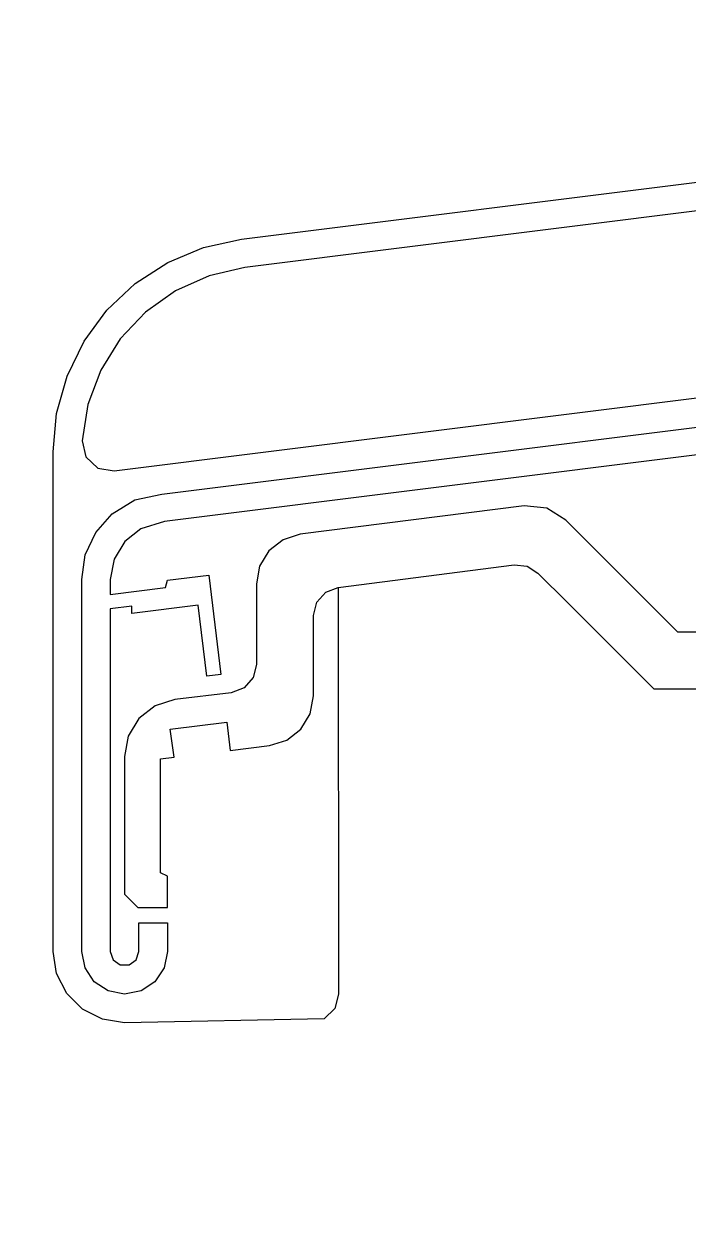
# Model space of a CAD drawing. Header units: millimetres. Extents: x 3755 to 5685, y 4194 to 7013.
# Drawn here: x 4191.2 to 4237.7, y 6058.4 to 6143.3 of the extents above; entities that cross this region are included whole.
import ezdxf

# ---------------------------------------------------------------- set-up
doc = ezdxf.new("R2010")
doc.units = ezdxf.units.MM
doc.layers.add('Xella 025', color=7, linetype='Continuous', lineweight=25)
doc.layers.add('Xella Bemaßung', color=7, linetype='Continuous', lineweight=13)

msp = doc.modelspace()

# ---------------------------------------------------------------- linework, layer by layer
at = {"layer": 'Xella 025'}
for p, q in [((4206.373, 6128.199), (4321.478, 6142.64)), ((4312.573, 6139.524), (4206.616, 6126.215)), ((4201.216, 6126.586), (4203.721, 6127.626)), ((4203.721, 6127.626), (4206.373, 6128.199)), ((4197.465, 6111.993), (4313.061, 6126.486)), ((4198.94, 6125.111), (4201.216, 6126.586)), ((4206.616, 6126.215), (4204.106, 6125.649)), ((4196.966, 6123.25), (4198.94, 6125.111)), ((4204.106, 6125.649), (4201.755, 6124.601)), ((4201.755, 6124.601), (4199.658, 6123.11)), ((4200.806, 6110.347), (4316.817, 6124.932)), ((4195.36, 6121.065), (4196.966, 6123.25)), ((4199.658, 6123.11), (4197.895, 6121.235)), ((4318.817, 6123.163), (4200.982, 6108.446)), ((4194.174, 6118.625), (4195.36, 6121.065)), ((4197.895, 6121.235), (4196.536, 6119.05)), ((4193.446, 6116.012), (4194.174, 6118.625)), ((4196.536, 6119.05), (4195.634, 6116.64)), ((4195.634, 6116.64), (4195.225, 6114.099)), ((4193.201, 6113.311), (4193.446, 6116.012)), ((4195.225, 6114.099), (4195.489, 6112.977)), ((4193.201, 6078.347), (4193.201, 6113.311)), ((4195.489, 6112.977), (4196.329, 6112.188)), ((4196.329, 6112.188), (4197.465, 6111.993)), ((4197.328, 6108.974), (4198.926, 6109.969)), ((4198.926, 6109.969), (4200.806, 6110.347)), ((4196.18, 6107.677), (4197.328, 6108.974)), ((4226.165, 6109.532), (4210.492, 6107.547)), ((4227.739, 6109.371), (4226.165, 6109.532)), ((4229.081, 6108.535), (4227.739, 6109.371)), ((4200.982, 6108.446), (4199.338, 6107.931)), ((4231.268, 6106.347), (4229.081, 6108.535)), ((4195.451, 6106.105), (4196.18, 6107.677)), ((4199.338, 6107.931), (4198.205, 6107.042)), ((4210.492, 6107.547), (4209.289, 6107.171)), ((4198.205, 6107.042), (4197.46, 6105.809)), ((4208.297, 6106.392), (4207.646, 6105.313)), ((4209.289, 6107.171), (4208.297, 6106.392)), ((4231.268, 6106.347), (4236.891, 6100.725)), ((4195.201, 6104.391), (4195.451, 6106.105)), ((4197.46, 6105.809), (4197.201, 6104.391)), ((4201.201, 6104.334), (4204.086, 6104.689)), ((4204.086, 6104.689), (4204.939, 6097.741)), ((4207.646, 6105.313), (4207.419, 6104.073)), ((4213.138, 6103.833), (4225.468, 6105.404)), ((4225.468, 6105.404), (4226.363, 6105.31)), ((4226.363, 6105.31), (4227.126, 6104.833)), ((4227.126, 6104.833), (4229.211, 6102.748)), ((4195.201, 6078.347), (4195.201, 6104.391)), ((4197.201, 6104.391), (4197.201, 6103.339)), ((4197.201, 6103.339), (4201.062, 6103.814)), ((4201.062, 6103.814), (4201.201, 6104.334)), ((4207.419, 6104.073), (4207.419, 6098.44)), ((4212.281, 6103.506), (4213.138, 6103.833)), ((4213.138, 6103.833), (4213.172, 6075.347)), ((4211.647, 6102.79), (4212.281, 6103.506)), ((4198.701, 6102.516), (4197.201, 6102.332)), ((4197.201, 6102.332), (4197.201, 6078.347)), ((4203.337, 6102.582), (4198.701, 6102.012)), ((4198.701, 6102.012), (4198.701, 6102.516)), ((4203.946, 6097.619), (4203.337, 6102.582)), ((4211.419, 6101.862), (4211.647, 6102.79)), ((4229.211, 6102.748), (4235.234, 6096.725)), ((4211.419, 6096.229), (4211.419, 6101.862)), ((4236.891, 6100.725), (4294.457, 6100.725)), ((4207.419, 6098.44), (4207.19, 6097.512)), ((4204.939, 6097.741), (4203.946, 6097.619)), ((4207.19, 6097.512), (4206.556, 6096.795)), ((4205.662, 6096.455), (4201.713, 6095.97)), ((4206.556, 6096.795), (4205.662, 6096.455)), ((4211.192, 6094.989), (4211.419, 6096.229)), ((4235.234, 6096.725), (4319.478, 6096.594)), ((4200.338, 6095.54), (4199.205, 6094.651)), ((4201.713, 6095.97), (4200.338, 6095.54)), ((4199.205, 6094.651), (4198.46, 6093.417)), ((4210.54, 6093.909), (4211.192, 6094.989)), ((4201.378, 6093.914), (4205.349, 6094.402)), ((4201.658, 6091.934), (4201.378, 6093.914)), ((4205.349, 6094.402), (4205.592, 6092.417)), ((4209.548, 6093.131), (4210.54, 6093.909)), ((4198.46, 6093.417), (4198.201, 6092)), ((4208.345, 6092.755), (4209.548, 6093.131)), ((4198.201, 6092), (4198.201, 6082.347)), ((4200.701, 6091.816), (4201.658, 6091.934)), ((4205.592, 6092.417), (4208.345, 6092.755)), ((4200.701, 6083.847), (4200.701, 6091.816)), ((4201.201, 6083.606), (4200.701, 6083.847)), ((4201.201, 6081.42), (4201.201, 6083.606)), ((4198.201, 6082.347), (4199.127, 6081.42)), ((4199.127, 6081.42), (4201.201, 6081.42)), ((4199.201, 6078.347), (4199.201, 6080.347)), ((4199.201, 6080.347), (4201.201, 6080.347)), ((4201.201, 6080.347), (4201.201, 6078.347)), ((4193.445, 6076.802), (4193.201, 6078.347)), ((4195.429, 6077.199), (4195.201, 6078.347)), ((4197.201, 6078.347), (4197.392, 6077.759)), ((4197.392, 6077.759), (4197.892, 6077.396)), ((4198.51, 6077.396), (4199.01, 6077.759)), ((4199.01, 6077.759), (4199.201, 6078.347)), ((4201.201, 6078.347), (4200.972, 6077.199)), ((4194.156, 6075.408), (4193.445, 6076.802)), ((4196.079, 6076.225), (4195.429, 6077.199)), ((4197.892, 6077.396), (4198.51, 6077.396)), ((4200.972, 6077.199), (4200.322, 6076.225)), ((4197.053, 6075.575), (4196.079, 6076.225)), ((4200.322, 6076.225), (4199.349, 6075.575)), ((4195.262, 6074.302), (4194.156, 6075.408)), ((4198.201, 6075.347), (4197.053, 6075.575)), ((4199.349, 6075.575), (4198.201, 6075.347)), ((4213.172, 6075.347), (4212.904, 6074.347)), ((4196.656, 6073.591), (4195.262, 6074.302)), ((4212.904, 6074.347), (4212.172, 6073.615)), ((4198.201, 6073.347), (4196.656, 6073.591)), ((4212.172, 6073.615), (4198.201, 6073.347))]:
    msp.add_line(p, q, dxfattribs=at)
at = {"layer": 'Xella Bemaßung'}
msp.add_circle((4338.037, 6126.748), 210.041, dxfattribs=at)

doc.saveas('drawing.dxf')
